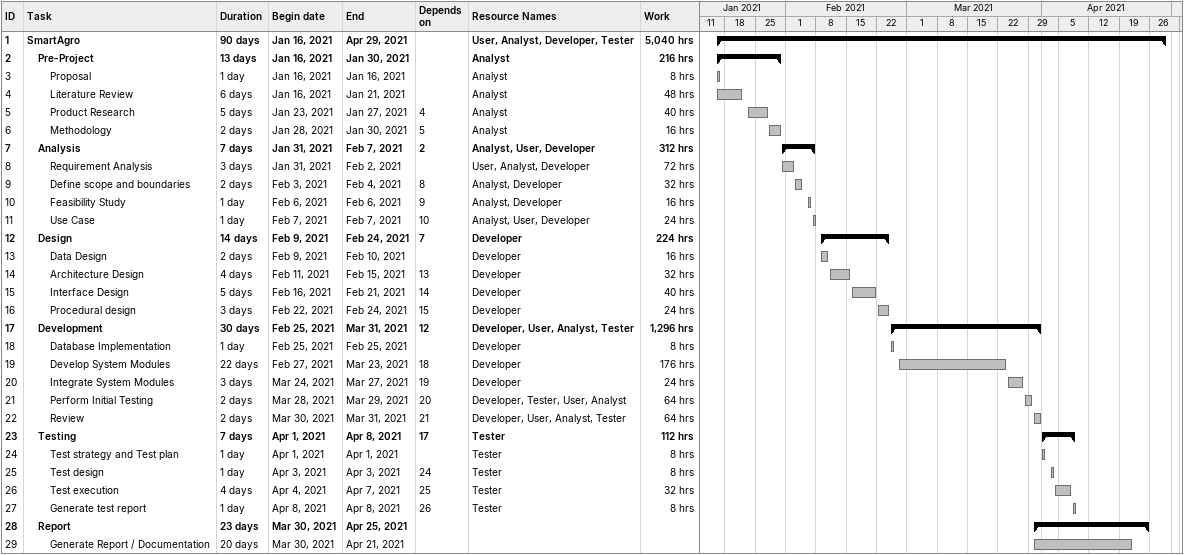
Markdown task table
| ID | Level | Task | Duration | Start | Finish | Predecessors | Resources | Work (h) |
|---|---|---|---|---|---|---|---|---|
| 1 | 1 | **SmartAgro** | 90d | 2021-01-16 | 2021-04-29 |  | User, Analyst, Developer, Tester | 5040 |
| 2 | 2 | **Pre-Project** | 13d | 2021-01-16 | 2021-01-30 |  | Analyst | 216 |
| 3 | 3 | Proposal | 1d | 2021-01-16 | 2021-01-16 |  | Analyst | 8 |
| 4 | 3 | Literature Review | 6d | 2021-01-16 | 2021-01-21 |  | Analyst | 48 |
| 5 | 3 | Product Research | 5d | 2021-01-23 | 2021-01-27 | 4 | Analyst | 40 |
| 6 | 3 | Methodology | 2d | 2021-01-28 | 2021-01-30 | 5 | Analyst | 16 |
| 7 | 2 | **Analysis** | 7d | 2021-01-31 | 2021-02-07 | 2 | Analyst, User, Developer | 312 |
| 8 | 3 | Requirement Analysis | 3d | 2021-01-31 | 2021-02-02 |  | User, Analyst, Developer | 72 |
| 9 | 3 | Define scope and boundaries | 2d | 2021-02-03 | 2021-02-04 | 8 | Analyst, Developer | 32 |
| 10 | 3 | Feasibility Study | 1d | 2021-02-06 | 2021-02-06 | 9 | Analyst, Developer | 16 |
| 11 | 3 | Use Case | 1d | 2021-02-07 | 2021-02-07 | 10 | Analyst, User, Developer | 24 |
| 12 | 2 | **Design** | 14d | 2021-02-09 | 2021-02-24 | 7 | Developer | 224 |
| 13 | 3 | Data Design | 2d | 2021-02-09 | 2021-02-10 |  | Developer | 16 |
| 14 | 3 | Architecture Design | 4d | 2021-02-11 | 2021-02-15 | 13 | Developer | 32 |
| 15 | 3 | Interface Design | 5d | 2021-02-16 | 2021-02-21 | 14 | Developer | 40 |
| 16 | 3 | Procedural design | 3d | 2021-02-22 | 2021-02-24 | 15 | Developer | 24 |
| 17 | 2 | **Development** | 30d | 2021-02-25 | 2021-03-31 | 12 | Developer, User, Analyst, Tester | 1296 |
| 18 | 3 | Database Implementation | 1d | 2021-02-25 | 2021-02-25 |  | Developer | 8 |
| 19 | 3 | Develop System Modules | 22d | 2021-02-27 | 2021-03-23 | 18 | Developer | 176 |
| 20 | 3 | Integrate System Modules | 3d | 2021-03-24 | 2021-03-27 | 19 | Developer | 24 |
| 21 | 3 | Perform Initial Testing | 2d | 2021-03-28 | 2021-03-29 | 20 | Developer, Tester, User, Analyst | 64 |
| 22 | 3 | Review | 2d | 2021-03-30 | 2021-03-31 | 21 | Developer, User, Analyst, Tester | 64 |
| 23 | 2 | **Testing** | 7d | 2021-04-01 | 2021-04-08 | 17 | Tester | 112 |
| 24 | 3 | Test strategy and Test plan | 1d | 2021-04-01 | 2021-04-01 |  | Tester | 8 |
| 25 | 3 | Test design | 1d | 2021-04-03 | 2021-04-03 | 24 | Tester | 8 |
| 26 | 3 | Test execution | 4d | 2021-04-04 | 2021-04-07 | 25 | Tester | 32 |
| 27 | 3 | Generate test report | 1d | 2021-04-08 | 2021-04-08 | 26 | Tester | 8 |
| 28 | 2 | **Report** | 23d | 2021-03-30 | 2021-04-25 |  |  |  |
| 29 | 3 | Generate Report / Documentation | 20d | 2021-03-30 | 2021-04-21 |  |  |  |
